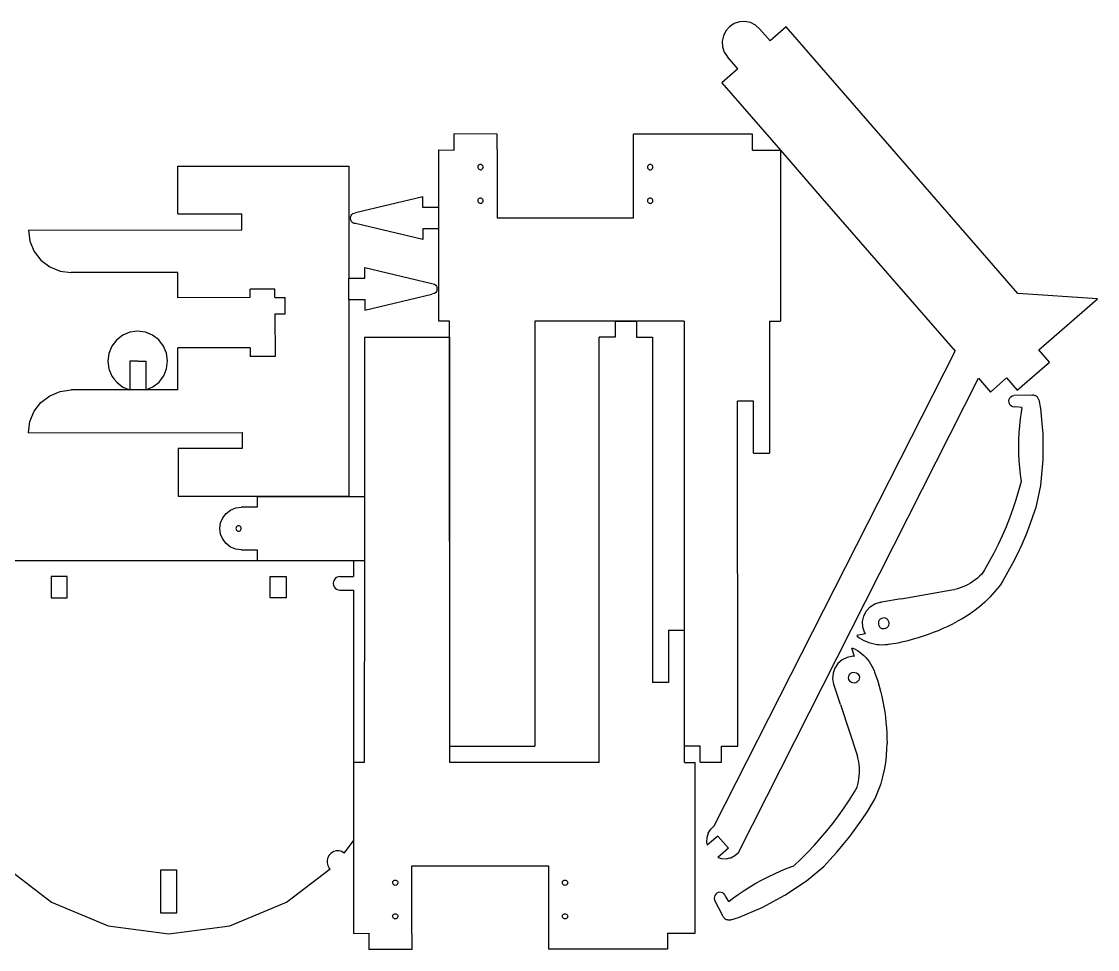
# Model space of a CAD drawing. Header units: inches. Extents: x 0 to 19.5, y 0 to 11.
# Drawn here: x 6.93 to 19.54, y 0.05 to 10.92 of the extents above; entities that cross this region are included whole.
import ezdxf

# ---------------------------------------------------------------- set-up
doc = ezdxf.new("R2010")
doc.units = ezdxf.units.IN
doc.header["$MEASUREMENT"] = 0
doc.layers.get('0').update_dxf_attribs({"color": 144, "true_color": 0x006699})

msp = doc.modelspace()

# ---------------------------------------------------------------- linework, layer by layer
for p, q in [((15.225, 10.858, 0.003), (15.182, 10.809, 0.003)), ((15.279, 10.894, 0.003), (15.225, 10.858, 0.003)), ((15.341, 10.915, 0.003), (15.279, 10.894, 0.003)), ((15.406, 10.919, 0.003), (15.341, 10.915, 0.003)), ((15.47, 10.906, 0.003), (15.406, 10.919, 0.003)), ((15.529, 10.877, 0.003), (15.47, 10.906, 0.003)), ((15.578, 10.833, 0.003), (15.529, 10.877, 0.003)), ((15.889, 10.856, 0.003), (15.701, 10.692, 0.003)), ((18.604, 7.733, 0.003), (15.889, 10.856, 0.003)), ((15.153, 10.751, 0.003), (15.14, 10.687, 0.003)), ((15.182, 10.809, 0.003), (15.153, 10.751, 0.003)), ((15.578, 10.833, 0.003), (15.701, 10.692, 0.003)), ((15.14, 10.687, 0.003), (15.144, 10.622, 0.003)), ((15.144, 10.622, 0.003), (15.164, 10.56, 0.003)), ((15.164, 10.56, 0.003), (15.2, 10.505, 0.003)), ((15.323, 10.364, 0.003), (15.2, 10.505, 0.003)), ((15.323, 10.364, 0.003), (15.135, 10.2, 0.003)), ((15.135, 10.2, 0.003), (15.821, 9.41, 0.003)), ((15.821, 9.41, 0.003), (16.311, 8.846, 0.003)), ((8.763, 9.225, 0.001), (8.874, 9.225, 0.001)), ((8.874, 9.225, 0.001), (10.765, 9.226, 0.003)), ((10.765, 9.226, 0.003), (10.765, 7.912, 0.004)), ((11.633, 8.865, 0.003), (10.846, 8.677, 0.003)), ((11.633, 8.74, 0.003), (11.633, 8.865, 0.003)), ((16.311, 8.846, 0.003), (17.867, 7.057, 0.003)), ((11.821, 8.74, 0.003), (11.633, 8.74, 0.003)), ((10.786, 8.631, 0.003), (10.783, 8.615, 0.003)), ((10.783, 8.615, 0.003), (10.786, 8.598, 0.003)), ((10.786, 8.631, 0.003), (10.792, 8.646, 0.003)), ((10.792, 8.583, 0.003), (10.786, 8.598, 0.003)), ((10.792, 8.646, 0.003), (10.802, 8.659, 0.003)), ((10.802, 8.57, 0.003), (10.792, 8.583, 0.003)), ((10.802, 8.659, 0.003), (10.815, 8.669, 0.003)), ((10.815, 8.56, 0.003), (10.802, 8.57, 0.003)), ((10.815, 8.669, 0.003), (10.83, 8.675, 0.003)), ((10.83, 8.675, 0.003), (10.846, 8.677, 0.003)), ((10.83, 8.554, 0.003), (10.815, 8.56, 0.003)), ((10.846, 8.552, 0.003), (10.83, 8.554, 0.003)), ((11.633, 8.365, 0.003), (10.846, 8.552, 0.003)), ((11.821, 8.49, 0.003), (11.633, 8.49, 0.003)), ((11.633, 8.49, 0.003), (11.633, 8.365, 0.003)), ((10.953, 8.037, 0.004), (11.74, 7.849, 0.004)), ((10.953, 7.912, 0.004), (10.953, 8.037, 0.004)), ((10.765, 7.912, 0.004), (10.953, 7.912, 0.004)), ((10.765, 7.893, 0.003), (10.765, 7.912, 0.004)), ((10.765, 7.662, 0.004), (10.765, 7.893, 0.003)), ((11.74, 7.849, 0.004), (11.756, 7.847, 0.004)), ((11.756, 7.847, 0.004), (11.771, 7.841, 0.004)), ((11.771, 7.841, 0.004), (11.784, 7.831, 0.004)), ((11.784, 7.831, 0.004), (11.794, 7.818, 0.004)), ((11.794, 7.818, 0.004), (11.801, 7.803, 0.004)), ((9.901, 7.784, 0.003), (9.609, 7.784, 0.003)), ((9.609, 7.684, 0.003), (9.609, 7.784, 0.003)), ((9.901, 7.684, 0.003), (9.901, 7.784, 0.003)), ((10.953, 7.537, 0.004), (11.74, 7.724, 0.004)), ((11.756, 7.727, 0.004), (11.74, 7.724, 0.004)), ((11.771, 7.733, 0.004), (11.756, 7.727, 0.004)), ((11.784, 7.743, 0.004), (11.771, 7.733, 0.004)), ((11.794, 7.756, 0.004), (11.784, 7.743, 0.004)), ((11.801, 7.771, 0.004), (11.794, 7.756, 0.004)), ((11.803, 7.787, 0.004), (11.801, 7.803, 0.004)), ((11.801, 7.771, 0.004), (11.803, 7.787, 0.004)), ((19.535, 7.668, 0.003), (18.604, 7.733, 0.003)), ((9.609, 7.684, 0.003), (8.764, 7.683, 0.002)), ((9.901, 7.684, 0.003), (10.021, 7.684, 0.003)), ((10.022, 7.496, 0.003), (10.021, 7.684, 0.003)), ((10.765, 7.662, 0.004), (10.767, 5.359, 0.005)), ((10.765, 7.662, 0.004), (10.953, 7.662, 0.004)), ((10.953, 7.662, 0.004), (10.953, 7.537, 0.004)), ((18.849, 7.071, 0.003), (19.535, 7.668, 0.003)), ((9.901, 7.496, 0.003), (9.902, 6.996, 0.003)), ((9.901, 7.496, 0.003), (10.022, 7.496, 0.003)), ((8.046, 7.187, 0.002), (7.99, 7.114, 0.002)), ((8.118, 7.243, 0.002), (8.046, 7.187, 0.002)), ((8.202, 7.278, 0.002), (8.118, 7.243, 0.002)), ((8.293, 7.29, 0.002), (8.202, 7.278, 0.002)), ((8.383, 7.279, 0.002), (8.293, 7.29, 0.002)), ((8.468, 7.244, 0.002), (8.383, 7.279, 0.002)), ((8.541, 7.189, 0.002), (8.468, 7.244, 0.002)), ((8.596, 7.117, 0.002), (8.541, 7.189, 0.002)), ((7.99, 7.114, 0.002), (7.956, 7.029, 0.002)), ((8.632, 7.032, 0.002), (8.596, 7.117, 0.002)), ((9.61, 7.096, 0.003), (8.765, 7.095, 0.002)), ((9.61, 7.096, 0.003), (9.61, 6.996, 0.003)), ((18.972, 6.929, 0.003), (18.849, 7.071, 0.003)), ((7.956, 7.029, 0.002), (7.944, 6.939, 0.002)), ((7.944, 6.939, 0.002), (7.956, 6.848, 0.002)), ((8.2, 6.94, 0.002), (8.2, 6.604, 0.002)), ((8.294, 6.94, 0.002), (8.2, 6.94, 0.002)), ((8.294, 6.94, 0.002), (8.388, 6.94, 0.002)), ((8.388, 6.94, 0.002), (8.388, 6.603, 0.002)), ((8.644, 6.942, 0.002), (8.632, 7.032, 0.002)), ((8.632, 6.851, 0.002), (8.644, 6.942, 0.002)), ((9.902, 6.996, 0.003), (9.61, 6.996, 0.003)), ((15.047, 1.496, 0.003), (17.867, 7.057, 0.003)), ((7.956, 6.848, 0.002), (7.992, 6.764, 0.002)), ((8.598, 6.767, 0.002), (8.632, 6.851, 0.002)), ((18.594, 6.601, 0.003), (18.972, 6.929, 0.003)), ((7.992, 6.764, 0.002), (8.018, 6.73, 0.002)), ((8.018, 6.73, 0.002), (8.048, 6.692, 0.002)), ((8.048, 6.692, 0.002), (8.12, 6.636, 0.002)), ((8.47, 6.638, 0.002), (8.543, 6.694, 0.002)), ((8.543, 6.694, 0.002), (8.571, 6.731, 0.002)), ((8.571, 6.731, 0.002), (8.598, 6.767, 0.002)), ((15.33, 1.184, 0.003), (18.142, 6.74, 0.003)), ((18.142, 6.74, 0.003), (18.282, 6.578, 0.003)), ((18.282, 6.578, 0.003), (18.471, 6.743, 0.003)), ((18.471, 6.743, 0.003), (18.594, 6.601, 0.003)), ((8.12, 6.636, 0.002), (8.2, 6.604, 0.002)), ((8.388, 6.603, 0.002), (8.47, 6.638, 0.002)), ((18.498, 6.476, 0.002), (18.502, 6.493, 0.002)), ((18.499, 6.458, 0.002), (18.498, 6.476, 0.002)), ((18.504, 6.441, 0.002), (18.499, 6.458, 0.002)), ((18.502, 6.493, 0.002), (18.51, 6.509, 0.002)), ((18.513, 6.426, 0.002), (18.504, 6.441, 0.002)), ((18.51, 6.509, 0.002), (18.522, 6.522, 0.002)), ((18.522, 6.522, 0.002), (18.537, 6.532, 0.002)), ((18.537, 6.532, 0.002), (18.554, 6.537, 0.002)), ((18.766, 6.54, 0.002), (18.554, 6.537, 0.002)), ((18.781, 6.54, 0.002), (18.766, 6.54, 0.002)), ((18.79, 6.54, 0.002), (18.781, 6.54, 0.002)), ((18.798, 6.538, 0.002), (18.79, 6.54, 0.002)), ((18.806, 6.535, 0.002), (18.798, 6.538, 0.002)), ((18.813, 6.532, 0.002), (18.806, 6.535, 0.002)), ((18.82, 6.528, 0.002), (18.813, 6.532, 0.002)), ((18.827, 6.522, 0.002), (18.82, 6.528, 0.002)), ((18.833, 6.516, 0.002), (18.827, 6.522, 0.002)), ((18.838, 6.51, 0.002), (18.833, 6.516, 0.002)), ((18.842, 6.503, 0.002), (18.838, 6.51, 0.002)), ((18.846, 6.495, 0.002), (18.842, 6.503, 0.002)), ((18.848, 6.487, 0.002), (18.846, 6.495, 0.002)), ((18.848, 6.487, 0.002), (18.868, 6.387, 0.002)), ((18.527, 6.414, 0.002), (18.513, 6.426, 0.002)), ((18.542, 6.406, 0.002), (18.527, 6.414, 0.002)), ((18.56, 6.402, 0.002), (18.542, 6.406, 0.002)), ((18.577, 6.403, 0.002), (18.56, 6.402, 0.002)), ((18.65, 6.397, 0.002), (18.577, 6.403, 0.002)), ((18.641, 6.344, 0.002), (18.63, 6.263, 0.002)), ((18.65, 6.397, 0.002), (18.641, 6.344, 0.002)), ((18.868, 6.387, 0.002), (18.897, 6.086, 0.002)), ((18.622, 6.182, 0.002), (18.616, 6.1, 0.002)), ((18.63, 6.263, 0.002), (18.622, 6.182, 0.002)), ((18.616, 6.1, 0.002), (18.612, 6.019, 0.002)), ((18.897, 6.086, 0.002), (18.896, 5.784, 0.002)), ((18.612, 6.019, 0.002), (18.611, 5.937, 0.002)), ((18.611, 5.937, 0.002), (18.612, 5.856, 0.002)), ((18.612, 5.856, 0.002), (18.616, 5.774, 0.002)), ((18.616, 5.774, 0.002), (18.622, 5.693, 0.002)), ((18.622, 5.693, 0.002), (18.63, 5.612, 0.002)), ((18.896, 5.784, 0.002), (18.866, 5.484, 0.002)), ((18.63, 5.612, 0.002), (18.641, 5.531, 0.002)), ((18.612, 5.422, 0.002), (18.58, 5.315, 0.002)), ((18.641, 5.531, 0.002), (18.612, 5.422, 0.002)), ((18.866, 5.484, 0.002), (18.813, 5.225, 0.002)), ((8.766, 5.357, 0.004), (10.767, 5.359, 0.005)), ((9.694, 5.354, 0.003), (9.694, 5.229, 0.003)), ((9.694, 5.354, 0.003), (10.95, 5.354, 0.003)), ((10.95, 5.354, 0.003), (10.951, 5.354, 0.003)), ((10.951, 5.354, 0.003), (10.951, 4.604, 0.003)), ((18.58, 5.315, 0.002), (18.544, 5.208, 0.002)), ((9.329, 5.156, 0.003), (9.381, 5.195, 0.003)), ((9.381, 5.195, 0.003), (9.441, 5.22, 0.003)), ((9.441, 5.22, 0.003), (9.506, 5.229, 0.003)), ((9.694, 5.229, 0.003), (9.506, 5.229, 0.003)), ((18.544, 5.208, 0.002), (18.506, 5.102, 0.002)), ((18.813, 5.225, 0.002), (18.78, 5.126, 0.002)), ((9.256, 4.979, 0.003), (9.264, 5.044, 0.003)), ((9.264, 5.044, 0.003), (9.289, 5.104, 0.003)), ((9.289, 5.104, 0.003), (9.329, 5.156, 0.003)), ((18.506, 5.102, 0.002), (18.464, 4.997, 0.002)), ((18.78, 5.126, 0.002), (18.739, 5.013, 0.002)), ((9.264, 4.914, 0.003), (9.256, 4.979, 0.003)), ((9.445, 4.987, 0.003), (9.444, 4.979, 0.003)), ((9.444, 4.979, 0.003), (9.445, 4.971, 0.003)), ((9.448, 4.994, 0.003), (9.445, 4.987, 0.003)), ((9.445, 4.971, 0.003), (9.448, 4.963, 0.003)), ((9.453, 5.001, 0.003), (9.448, 4.994, 0.003)), ((9.448, 4.963, 0.003), (9.453, 4.957, 0.003)), ((9.459, 5.006, 0.003), (9.453, 5.001, 0.003)), ((9.453, 4.957, 0.003), (9.459, 4.952, 0.003)), ((9.467, 5.009, 0.003), (9.459, 5.006, 0.003)), ((9.459, 4.952, 0.003), (9.467, 4.949, 0.003)), ((9.475, 5.01, 0.003), (9.467, 5.009, 0.003)), ((9.467, 4.949, 0.003), (9.475, 4.948, 0.003)), ((9.483, 5.009, 0.003), (9.475, 5.01, 0.003)), ((9.475, 4.948, 0.003), (9.483, 4.949, 0.003)), ((9.491, 5.006, 0.003), (9.483, 5.009, 0.003)), ((9.483, 4.949, 0.003), (9.491, 4.952, 0.003)), ((9.497, 5.001, 0.003), (9.491, 5.006, 0.003)), ((9.491, 4.952, 0.003), (9.497, 4.957, 0.003)), ((9.502, 4.994, 0.003), (9.497, 5.001, 0.003)), ((9.497, 4.957, 0.003), (9.502, 4.963, 0.003)), ((9.505, 4.987, 0.003), (9.502, 4.994, 0.003)), ((9.502, 4.963, 0.003), (9.505, 4.971, 0.003)), ((9.506, 4.979, 0.003), (9.505, 4.987, 0.003)), ((9.505, 4.971, 0.003), (9.506, 4.979, 0.003)), ((18.464, 4.997, 0.002), (18.42, 4.894, 0.002)), ((18.739, 5.013, 0.002), (18.695, 4.902, 0.002)), ((9.289, 4.854, 0.003), (9.264, 4.914, 0.003)), ((9.329, 4.802, 0.003), (9.289, 4.854, 0.003)), ((9.381, 4.762, 0.003), (9.329, 4.802, 0.003)), ((18.372, 4.792, 0.002), (18.321, 4.691, 0.002)), ((18.42, 4.894, 0.002), (18.372, 4.792, 0.002)), ((18.648, 4.791, 0.002), (18.597, 4.683, 0.002)), ((18.695, 4.902, 0.002), (18.648, 4.791, 0.002)), ((9.441, 4.737, 0.003), (9.381, 4.762, 0.003)), ((9.506, 4.729, 0.003), (9.441, 4.737, 0.003)), ((9.506, 4.729, 0.003), (9.694, 4.729, 0.003)), ((9.694, 4.729, 0.003), (9.694, 4.604, 0.003)), ((18.321, 4.691, 0.002), (18.268, 4.592, 0.002)), ((18.597, 4.683, 0.002), (18.543, 4.576, 0.002)), ((9.694, 4.604, 0.003), (10.823, 4.604, 0.003)), ((10.823, 4.604, 0.003), (10.949, 4.604, 0.003)), ((10.949, 4.604, 0.003), (10.951, 4.604, 0.003)), ((18.268, 4.592, 0.002), (18.212, 4.495, 0.002)), ((18.543, 4.576, 0.002), (18.486, 4.47, 0.002)), ((7.281, 4.416, 0.003), (7.281, 4.166, 0.003)), ((7.468, 4.416, 0.003), (7.281, 4.416, 0.003)), ((7.468, 4.166, 0.003), (7.468, 4.416, 0.003)), ((9.844, 4.166, 0.003), (9.844, 4.416, 0.003)), ((9.844, 4.416, 0.003), (10.031, 4.416, 0.003)), ((10.031, 4.416, 0.003), (10.031, 4.166, 0.003)), ((18.155, 4.42, 0.002), (18.13, 4.398, 0.002)), ((18.179, 4.443, 0.002), (18.155, 4.42, 0.002)), ((18.212, 4.495, 0.002), (18.179, 4.443, 0.002)), ((18.486, 4.47, 0.002), (18.426, 4.366, 0.002)), ((17.958, 4.296, 0.002), (17.927, 4.284, 0.002)), ((17.989, 4.309, 0.002), (17.958, 4.296, 0.002)), ((18.019, 4.324, 0.002), (17.989, 4.309, 0.002)), ((18.048, 4.34, 0.002), (18.019, 4.324, 0.002)), ((18.077, 4.358, 0.002), (18.048, 4.34, 0.002)), ((18.104, 4.377, 0.002), (18.077, 4.358, 0.002)), ((18.13, 4.398, 0.002), (18.104, 4.377, 0.002)), ((18.383, 4.3, 0.002), (18.331, 4.236, 0.002)), ((18.392, 4.311, 0.002), (18.383, 4.3, 0.002)), ((18.398, 4.32, 0.002), (18.392, 4.311, 0.002)), ((18.426, 4.366, 0.002), (18.398, 4.32, 0.002)), ((7.281, 4.166, 0.003), (7.468, 4.166, 0.003)), ((10.031, 4.166, 0.003), (9.844, 4.166, 0.003)), ((17.234, 4.155, 0.002), (17.83, 4.259, 0.002)), ((17.83, 4.259, 0.002), (17.863, 4.266, 0.002)), ((17.895, 4.274, 0.002), (17.863, 4.266, 0.002)), ((17.927, 4.284, 0.002), (17.895, 4.274, 0.002)), ((18.275, 4.175, 0.002), (18.216, 4.118, 0.002)), ((18.331, 4.236, 0.002), (18.275, 4.175, 0.002)), ((16.827, 4.012, 0.002), (16.871, 4.06, 0.002)), ((16.871, 4.06, 0.002), (16.926, 4.095, 0.002)), ((16.926, 4.095, 0.002), (16.988, 4.115, 0.002)), ((16.988, 4.115, 0.002), (17.004, 4.115, 0.002)), ((17.234, 4.155, 0.002), (17.004, 4.115, 0.002)), ((18.154, 4.063, 0.002), (18.088, 4.012, 0.002)), ((18.216, 4.118, 0.002), (18.154, 4.063, 0.002)), ((16.782, 3.891, 0.002), (16.797, 3.954, 0.002)), ((16.797, 3.954, 0.002), (16.827, 4.012, 0.002)), ((16.991, 3.917, 0.002), (16.98, 3.905, 0.002)), ((17.005, 3.926, 0.002), (16.991, 3.917, 0.002)), ((17.021, 3.93, 0.002), (17.005, 3.926, 0.002)), ((17.037, 3.931, 0.002), (17.021, 3.93, 0.002)), ((17.053, 3.927, 0.002), (17.037, 3.931, 0.002)), ((17.068, 3.92, 0.002), (17.053, 3.927, 0.002)), ((17.08, 3.909, 0.002), (17.068, 3.92, 0.002)), ((17.089, 3.895, 0.002), (17.08, 3.909, 0.002)), ((17.95, 3.922, 0.002), (17.895, 3.893, 0.002)), ((18.021, 3.965, 0.002), (17.95, 3.922, 0.002)), ((18.088, 4.012, 0.002), (18.021, 3.965, 0.002)), ((16.785, 3.825, 0.002), (16.782, 3.891, 0.002)), ((16.805, 3.763, 0.002), (16.785, 3.825, 0.002)), ((16.972, 3.89, 0.002), (16.969, 3.874, 0.002)), ((16.969, 3.874, 0.002), (16.969, 3.858, 0.002)), ((16.969, 3.858, 0.002), (16.974, 3.842, 0.002)), ((16.98, 3.905, 0.002), (16.972, 3.89, 0.002)), ((16.974, 3.842, 0.002), (16.983, 3.828, 0.002)), ((16.983, 3.828, 0.002), (16.995, 3.817, 0.002)), ((16.995, 3.817, 0.002), (17.01, 3.809, 0.002)), ((17.01, 3.809, 0.002), (17.026, 3.806, 0.002)), ((17.026, 3.806, 0.002), (17.042, 3.806, 0.002)), ((17.042, 3.806, 0.002), (17.058, 3.811, 0.002)), ((17.058, 3.811, 0.002), (17.072, 3.82, 0.002)), ((17.072, 3.82, 0.002), (17.083, 3.832, 0.002)), ((17.083, 3.832, 0.002), (17.091, 3.847, 0.002)), ((17.094, 3.879, 0.002), (17.089, 3.895, 0.002)), ((17.091, 3.847, 0.002), (17.094, 3.863, 0.002)), ((17.094, 3.863, 0.002), (17.094, 3.879, 0.002)), ((17.614, 3.763, 0.002), (17.672, 3.786, 0.002)), ((17.672, 3.786, 0.002), (17.729, 3.811, 0.002)), ((17.729, 3.811, 0.002), (17.785, 3.837, 0.002)), ((17.785, 3.837, 0.002), (17.841, 3.864, 0.002)), ((17.841, 3.864, 0.002), (17.895, 3.893, 0.002)), ((16.817, 3.744, 0.002), (16.717, 3.727, 0.002)), ((16.717, 3.727, 0.002), (16.719, 3.717, 0.002)), ((16.719, 3.717, 0.002), (16.745, 3.699, 0.002)), ((16.745, 3.699, 0.002), (16.771, 3.682, 0.002)), ((16.771, 3.682, 0.002), (16.799, 3.668, 0.002)), ((16.799, 3.668, 0.002), (16.828, 3.655, 0.002)), ((16.817, 3.744, 0.002), (16.805, 3.763, 0.002)), ((16.828, 3.655, 0.002), (16.857, 3.644, 0.002)), ((17.259, 3.654, 0.002), (17.319, 3.669, 0.002)), ((17.319, 3.669, 0.002), (17.379, 3.685, 0.002)), ((17.379, 3.685, 0.002), (17.439, 3.702, 0.002)), ((17.439, 3.702, 0.002), (17.498, 3.721, 0.002)), ((17.498, 3.721, 0.002), (17.556, 3.741, 0.002)), ((17.556, 3.741, 0.002), (17.614, 3.763, 0.002)), ((16.659, 3.576, 0.003), (16.668, 3.579, 0.003)), ((16.691, 3.48, 0.003), (16.659, 3.576, 0.003)), ((16.668, 3.579, 0.003), (16.697, 3.565, 0.003)), ((16.697, 3.565, 0.003), (16.724, 3.549, 0.003)), ((16.724, 3.549, 0.003), (16.75, 3.532, 0.003)), ((16.75, 3.532, 0.003), (16.775, 3.513, 0.003)), ((16.857, 3.644, 0.002), (16.887, 3.635, 0.002)), ((16.887, 3.635, 0.002), (16.918, 3.628, 0.002)), ((16.918, 3.628, 0.002), (16.949, 3.622, 0.002)), ((16.949, 3.622, 0.002), (16.98, 3.619, 0.002)), ((16.98, 3.619, 0.002), (17.012, 3.618, 0.002)), ((17.012, 3.618, 0.002), (17.043, 3.619, 0.002)), ((17.043, 3.619, 0.002), (17.074, 3.622, 0.002)), ((17.074, 3.622, 0.002), (17.083, 3.623, 0.002)), ((17.083, 3.623, 0.002), (17.088, 3.624, 0.002)), ((17.088, 3.624, 0.002), (17.199, 3.641, 0.002)), ((17.199, 3.641, 0.002), (17.259, 3.654, 0.002)), ((16.546, 3.441, 0.003), (16.496, 3.399, 0.003)), ((16.604, 3.47, 0.003), (16.546, 3.441, 0.003)), ((16.668, 3.482, 0.003), (16.604, 3.47, 0.003)), ((16.691, 3.48, 0.003), (16.668, 3.482, 0.003)), ((16.775, 3.513, 0.003), (16.798, 3.492, 0.003)), ((16.798, 3.492, 0.003), (16.821, 3.47, 0.003)), ((16.821, 3.47, 0.003), (16.841, 3.446, 0.003)), ((16.841, 3.446, 0.003), (16.86, 3.421, 0.003)), ((16.86, 3.421, 0.003), (16.878, 3.395, 0.003)), ((16.438, 3.283, 0.003), (16.433, 3.218, 0.003)), ((16.459, 3.345, 0.003), (16.438, 3.283, 0.003)), ((16.496, 3.399, 0.003), (16.459, 3.345, 0.003)), ((16.636, 3.274, 0.003), (16.648, 3.285, 0.003)), ((16.648, 3.285, 0.003), (16.663, 3.292, 0.003)), ((16.663, 3.292, 0.003), (16.679, 3.295, 0.003)), ((16.679, 3.295, 0.003), (16.695, 3.294, 0.003)), ((16.695, 3.294, 0.003), (16.711, 3.289, 0.003)), ((16.711, 3.289, 0.003), (16.725, 3.28, 0.003)), ((16.725, 3.28, 0.003), (16.735, 3.267, 0.003)), ((16.878, 3.395, 0.003), (16.894, 3.368, 0.003)), ((16.894, 3.368, 0.003), (16.908, 3.34, 0.003)), ((16.908, 3.34, 0.003), (16.92, 3.311, 0.003)), ((16.92, 3.311, 0.003), (16.923, 3.303, 0.003)), ((16.923, 3.303, 0.003), (16.925, 3.298, 0.003)), ((16.925, 3.298, 0.003), (16.962, 3.192, 0.003)), ((16.433, 3.218, 0.003), (16.445, 3.154, 0.003)), ((16.445, 3.154, 0.003), (16.452, 3.14, 0.003)), ((16.62, 3.229, 0.003), (16.621, 3.245, 0.003)), ((16.623, 3.212, 0.003), (16.62, 3.229, 0.003)), ((16.621, 3.245, 0.003), (16.626, 3.261, 0.003)), ((16.63, 3.198, 0.003), (16.623, 3.212, 0.003)), ((16.626, 3.261, 0.003), (16.636, 3.274, 0.003)), ((16.641, 3.185, 0.003), (16.63, 3.198, 0.003)), ((16.655, 3.176, 0.003), (16.641, 3.185, 0.003)), ((16.67, 3.171, 0.003), (16.655, 3.176, 0.003)), ((16.687, 3.169, 0.003), (16.67, 3.171, 0.003)), ((16.703, 3.173, 0.003), (16.687, 3.169, 0.003)), ((16.718, 3.18, 0.003), (16.703, 3.173, 0.003)), ((16.73, 3.191, 0.003), (16.718, 3.18, 0.003)), ((16.739, 3.204, 0.003), (16.73, 3.191, 0.003)), ((16.735, 3.267, 0.003), (16.743, 3.252, 0.003)), ((16.745, 3.22, 0.003), (16.739, 3.204, 0.003)), ((16.743, 3.252, 0.003), (16.746, 3.236, 0.003)), ((16.746, 3.236, 0.003), (16.745, 3.22, 0.003)), ((16.962, 3.192, 0.003), (16.979, 3.133, 0.003)), ((16.525, 2.918, 0.003), (16.452, 3.14, 0.003)), ((16.979, 3.133, 0.003), (16.995, 3.073, 0.003)), ((16.995, 3.073, 0.003), (17.009, 3.013, 0.003)), ((16.525, 2.918, 0.003), (16.725, 2.312, 0.003)), ((17.009, 3.013, 0.003), (17.022, 2.952, 0.003)), ((17.022, 2.952, 0.003), (17.033, 2.891, 0.003)), ((17.033, 2.891, 0.003), (17.043, 2.83, 0.003)), ((17.043, 2.83, 0.003), (17.051, 2.768, 0.003)), ((17.051, 2.768, 0.003), (17.058, 2.707, 0.003)), ((17.058, 2.707, 0.003), (17.063, 2.645, 0.003)), ((17.063, 2.645, 0.003), (17.067, 2.583, 0.003)), ((17.067, 2.583, 0.003), (17.069, 2.521, 0.003)), ((17.069, 2.521, 0.003), (17.07, 2.459, 0.003)), ((17.065, 2.315, 0.003), (17.069, 2.397, 0.003)), ((17.069, 2.397, 0.003), (17.07, 2.459, 0.003)), ((16.733, 2.279, 0.003), (16.725, 2.312, 0.003)), ((16.739, 2.246, 0.003), (16.733, 2.279, 0.003)), ((17.055, 2.233, 0.003), (17.065, 2.315, 0.003)), ((16.744, 2.213, 0.003), (16.739, 2.246, 0.003)), ((16.747, 2.18, 0.003), (16.744, 2.213, 0.003)), ((16.748, 2.147, 0.003), (16.747, 2.18, 0.003)), ((16.748, 2.113, 0.003), (16.748, 2.147, 0.003)), ((17.023, 2.071, 0.003), (17.041, 2.151, 0.003)), ((17.041, 2.151, 0.003), (17.055, 2.233, 0.003)), ((16.736, 2.014, 0.003), (16.741, 2.047, 0.003)), ((16.741, 2.047, 0.003), (16.745, 2.08, 0.003)), ((16.745, 2.08, 0.003), (16.748, 2.113, 0.003)), ((17, 1.991, 0.003), (17.023, 2.071, 0.003)), ((16.629, 1.801, 0.003), (16.688, 1.896, 0.003)), ((16.688, 1.896, 0.003), (16.719, 1.949, 0.003)), ((16.719, 1.949, 0.003), (16.728, 1.981, 0.003)), ((16.728, 1.981, 0.003), (16.736, 2.014, 0.003)), ((16.941, 1.837, 0.003), (16.972, 1.913, 0.003)), ((16.972, 1.913, 0.003), (17, 1.991, 0.003)), ((16.567, 1.707, 0.003), (16.629, 1.801, 0.003)), ((16.84, 1.666, 0.003), (16.903, 1.768, 0.003)), ((16.903, 1.768, 0.003), (16.93, 1.815, 0.003)), ((16.93, 1.815, 0.003), (16.935, 1.824, 0.003)), ((16.935, 1.824, 0.003), (16.941, 1.837, 0.003)), ((16.502, 1.615, 0.003), (16.567, 1.707, 0.003)), ((16.774, 1.566, 0.003), (16.84, 1.666, 0.003)), ((16.365, 1.436, 0.003), (16.435, 1.524, 0.003)), ((16.435, 1.524, 0.003), (16.502, 1.615, 0.003)), ((16.705, 1.468, 0.003), (16.774, 1.566, 0.003)), ((14.976, 1.412, 0.003), (14.959, 1.359, 0.003)), ((14.976, 1.412, 0.003), (15.006, 1.459, 0.003)), ((15.006, 1.459, 0.003), (15.047, 1.496, 0.003)), ((16.292, 1.35, 0.003), (16.365, 1.436, 0.003)), ((16.633, 1.372, 0.003), (16.705, 1.468, 0.003)), ((14.959, 1.359, 0.003), (14.956, 1.304, 0.003)), ((14.956, 1.304, 0.003), (14.964, 1.268, 0.003)), ((15.089, 1.377, 0.003), (14.964, 1.268, 0.003)), ((15.15, 1.306, 0.003), (15.089, 1.377, 0.003)), ((15.15, 1.306, 0.003), (15.212, 1.235, 0.003)), ((16.14, 1.184, 0.003), (16.217, 1.266, 0.003)), ((16.217, 1.266, 0.003), (16.292, 1.35, 0.003)), ((16.481, 1.186, 0.003), (16.558, 1.278, 0.003)), ((16.558, 1.278, 0.003), (16.633, 1.372, 0.003)), ((15.212, 1.235, 0.003), (15.087, 1.126, 0.003)), ((15.239, 1.121, 0.003), (15.288, 1.147, 0.003)), ((15.288, 1.147, 0.003), (15.33, 1.184, 0.003)), ((16.06, 1.105, 0.003), (16.14, 1.184, 0.003)), ((16.401, 1.097, 0.003), (16.481, 1.186, 0.003)), ((15.087, 1.126, 0.003), (15.13, 1.113, 0.003)), ((15.13, 1.113, 0.003), (15.185, 1.11, 0.003)), ((15.185, 1.11, 0.003), (15.23, 1.12, 0.003)), ((15.23, 1.12, 0.003), (15.239, 1.121, 0.003)), ((15.902, 0.999, 0.003), (15.978, 1.028, 0.003)), ((15.978, 1.028, 0.003), (16.06, 1.105, 0.003)), ((16.126, 0.853, 0.003), (16.329, 1.021, 0.003)), ((16.329, 1.021, 0.003), (16.401, 1.097, 0.003)), ((15.606, 0.863, 0.003), (15.678, 0.9, 0.003)), ((15.678, 0.9, 0.003), (15.752, 0.935, 0.003)), ((15.752, 0.935, 0.003), (15.826, 0.968, 0.003)), ((15.826, 0.968, 0.003), (15.902, 0.999, 0.003)), ((15.396, 0.737, 0.003), (15.464, 0.781, 0.003)), ((15.464, 0.781, 0.003), (15.534, 0.823, 0.003)), ((15.534, 0.823, 0.003), (15.606, 0.863, 0.003)), ((15.875, 0.684, 0.003), (16.126, 0.853, 0.003)), ((15.048, 0.665, 0.003), (15.047, 0.647, 0.003)), ((15.047, 0.647, 0.003), (15.05, 0.63, 0.003)), ((15.054, 0.681, 0.003), (15.048, 0.665, 0.003)), ((15.064, 0.696, 0.003), (15.054, 0.681, 0.003)), ((15.078, 0.708, 0.003), (15.064, 0.696, 0.003)), ((15.094, 0.715, 0.003), (15.078, 0.708, 0.003)), ((15.111, 0.719, 0.003), (15.094, 0.715, 0.003)), ((15.129, 0.717, 0.003), (15.111, 0.719, 0.003)), ((15.145, 0.712, 0.003), (15.129, 0.717, 0.003)), ((15.16, 0.702, 0.003), (15.145, 0.712, 0.003)), ((15.172, 0.688, 0.003), (15.16, 0.702, 0.003)), ((15.179, 0.672, 0.003), (15.172, 0.688, 0.003)), ((15.219, 0.611, 0.003), (15.179, 0.672, 0.003)), ((15.219, 0.611, 0.003), (15.262, 0.644, 0.003)), ((15.262, 0.644, 0.003), (15.328, 0.692, 0.003)), ((15.328, 0.692, 0.003), (15.396, 0.737, 0.003)), ((15.609, 0.54, 0.003), (15.875, 0.684, 0.003)), ((15.148, 0.441, 0.003), (15.05, 0.63, 0.003)), ((15.331, 0.424, 0.003), (15.609, 0.54, 0.003)), ((15.155, 0.428, 0.003), (15.148, 0.441, 0.003)), ((15.159, 0.421, 0.003), (15.155, 0.428, 0.003)), ((15.165, 0.414, 0.003), (15.159, 0.421, 0.003)), ((15.171, 0.408, 0.003), (15.165, 0.414, 0.003)), ((15.177, 0.403, 0.003), (15.171, 0.408, 0.003)), ((15.184, 0.399, 0.003), (15.177, 0.403, 0.003)), ((15.192, 0.396, 0.003), (15.184, 0.399, 0.003)), ((15.2, 0.393, 0.003), (15.192, 0.396, 0.003)), ((15.208, 0.392, 0.003), (15.2, 0.393, 0.003)), ((15.217, 0.392, 0.003), (15.208, 0.392, 0.003)), ((15.225, 0.392, 0.003), (15.217, 0.392, 0.003)), ((15.233, 0.394, 0.003), (15.225, 0.392, 0.003)), ((15.233, 0.394, 0.003), (15.241, 0.396, 0.003)), ((15.241, 0.396, 0.003), (15.331, 0.424, 0.003))]:
    msp.add_line(p, q)
at = {"color": 1, "true_color": 0xff0000}
for p, q in [((11.999, 9.41, 0.003), (11.999, 9.602, 0.003)), ((12.502, 9.6, 0.003), (11.999, 9.602, 0.003)), ((12.502, 9.592, 0.003), (12.502, 9.6, 0.003)), ((12.502, 9.418, 0.003), (12.502, 9.592, 0.003)), ((14.102, 8.62, 0.003), (14.102, 9.598, 0.003)), ((15.496, 9.598, 0.003), (14.102, 9.598, 0.003)), ((15.496, 9.41, 0.003), (15.496, 9.598, 0.003)), ((11.821, 8.74, 0.003), (11.821, 9.415, 0.003)), ((11.821, 9.415, 0.003), (11.999, 9.41, 0.003)), ((12.502, 9.418, 0.003), (12.502, 8.62, 0.003)), ((15.496, 9.41, 0.003), (15.821, 9.41, 0.003)), ((15.821, 9.41, 0.003), (15.821, 7.41, 0.003)), ((12.278, 9.222, 0.003), (12.277, 9.214, 0.003)), ((12.277, 9.214, 0.003), (12.278, 9.206, 0.003)), ((12.282, 9.23, 0.003), (12.278, 9.222, 0.003)), ((12.278, 9.206, 0.003), (12.281, 9.199, 0.003)), ((12.287, 9.236, 0.003), (12.282, 9.23, 0.003)), ((12.293, 9.241, 0.003), (12.287, 9.236, 0.003)), ((12.301, 9.244, 0.003), (12.293, 9.241, 0.003)), ((12.309, 9.244, 0.003), (12.301, 9.244, 0.003)), ((12.317, 9.243, 0.003), (12.309, 9.244, 0.003)), ((12.324, 9.24, 0.003), (12.317, 9.243, 0.003)), ((12.33, 9.235, 0.003), (12.324, 9.24, 0.003)), ((12.335, 9.228, 0.003), (12.33, 9.235, 0.003)), ((12.334, 9.197, 0.003), (12.338, 9.205, 0.003)), ((12.338, 9.221, 0.003), (12.335, 9.228, 0.003)), ((12.339, 9.213, 0.003), (12.338, 9.221, 0.003)), ((12.338, 9.205, 0.003), (12.339, 9.213, 0.003)), ((14.266, 9.222, 0.003), (14.265, 9.214, 0.003)), ((14.265, 9.214, 0.003), (14.266, 9.206, 0.003)), ((14.27, 9.229, 0.003), (14.266, 9.222, 0.003)), ((14.266, 9.206, 0.003), (14.269, 9.198, 0.003)), ((14.275, 9.236, 0.003), (14.27, 9.229, 0.003)), ((14.281, 9.24, 0.003), (14.275, 9.236, 0.003)), ((14.289, 9.243, 0.003), (14.281, 9.24, 0.003)), ((14.297, 9.244, 0.003), (14.289, 9.243, 0.003)), ((14.305, 9.243, 0.003), (14.297, 9.244, 0.003)), ((14.312, 9.24, 0.003), (14.305, 9.243, 0.003)), ((14.319, 9.234, 0.003), (14.312, 9.24, 0.003)), ((14.323, 9.228, 0.003), (14.319, 9.234, 0.003)), ((14.326, 9.22, 0.003), (14.323, 9.228, 0.003)), ((14.323, 9.197, 0.003), (14.326, 9.204, 0.003)), ((14.327, 9.212, 0.003), (14.326, 9.22, 0.003)), ((14.326, 9.204, 0.003), (14.327, 9.212, 0.003)), ((12.281, 9.199, 0.003), (12.286, 9.192, 0.003)), ((12.286, 9.192, 0.003), (12.292, 9.187, 0.003)), ((12.292, 9.187, 0.003), (12.299, 9.184, 0.003)), ((12.299, 9.184, 0.003), (12.307, 9.182, 0.003)), ((12.307, 9.182, 0.003), (12.315, 9.183, 0.003)), ((12.315, 9.183, 0.003), (12.323, 9.186, 0.003)), ((12.323, 9.186, 0.003), (12.329, 9.191, 0.003)), ((12.329, 9.191, 0.003), (12.334, 9.197, 0.003)), ((14.269, 9.198, 0.003), (14.274, 9.192, 0.003)), ((14.274, 9.192, 0.003), (14.28, 9.187, 0.003)), ((14.28, 9.187, 0.003), (14.287, 9.183, 0.003)), ((14.287, 9.183, 0.003), (14.295, 9.182, 0.003)), ((14.295, 9.182, 0.003), (14.303, 9.183, 0.003)), ((14.303, 9.183, 0.003), (14.311, 9.186, 0.003)), ((14.311, 9.186, 0.003), (14.318, 9.191, 0.003)), ((14.318, 9.191, 0.003), (14.323, 9.197, 0.003)), ((12.278, 8.828, 0.003), (12.277, 8.82, 0.003)), ((12.282, 8.836, 0.003), (12.278, 8.828, 0.003)), ((12.287, 8.842, 0.003), (12.282, 8.836, 0.003)), ((12.293, 8.847, 0.003), (12.287, 8.842, 0.003)), ((12.301, 8.85, 0.003), (12.293, 8.847, 0.003)), ((12.309, 8.85, 0.003), (12.301, 8.85, 0.003)), ((12.317, 8.849, 0.003), (12.309, 8.85, 0.003)), ((12.324, 8.846, 0.003), (12.317, 8.849, 0.003)), ((12.33, 8.841, 0.003), (12.324, 8.846, 0.003)), ((12.335, 8.834, 0.003), (12.33, 8.841, 0.003)), ((12.338, 8.827, 0.003), (12.335, 8.834, 0.003)), ((12.339, 8.819, 0.003), (12.338, 8.827, 0.003)), ((14.266, 8.828, 0.003), (14.265, 8.82, 0.003)), ((14.27, 8.836, 0.003), (14.266, 8.828, 0.003)), ((14.275, 8.842, 0.003), (14.27, 8.836, 0.003)), ((14.281, 8.847, 0.003), (14.275, 8.842, 0.003)), ((14.289, 8.85, 0.003), (14.281, 8.847, 0.003)), ((14.297, 8.85, 0.003), (14.289, 8.85, 0.003)), ((14.305, 8.849, 0.003), (14.297, 8.85, 0.003)), ((14.312, 8.846, 0.003), (14.305, 8.849, 0.003)), ((14.319, 8.841, 0.003), (14.312, 8.846, 0.003)), ((14.323, 8.834, 0.003), (14.319, 8.841, 0.003)), ((14.326, 8.827, 0.003), (14.323, 8.834, 0.003)), ((14.327, 8.819, 0.003), (14.326, 8.827, 0.003)), ((11.821, 8.49, 0.003), (11.821, 8.74, 0.003)), ((12.277, 8.82, 0.003), (12.278, 8.812, 0.003)), ((12.278, 8.812, 0.003), (12.281, 8.805, 0.003)), ((12.281, 8.805, 0.003), (12.286, 8.798, 0.003)), ((12.286, 8.798, 0.003), (12.292, 8.793, 0.003)), ((12.292, 8.793, 0.003), (12.299, 8.79, 0.003)), ((12.299, 8.79, 0.003), (12.307, 8.788, 0.003)), ((12.307, 8.788, 0.003), (12.315, 8.789, 0.003)), ((12.315, 8.789, 0.003), (12.323, 8.792, 0.003)), ((12.323, 8.792, 0.003), (12.329, 8.797, 0.003)), ((12.329, 8.797, 0.003), (12.334, 8.803, 0.003)), ((12.334, 8.803, 0.003), (12.338, 8.811, 0.003)), ((12.338, 8.811, 0.003), (12.339, 8.819, 0.003)), ((14.265, 8.82, 0.003), (14.266, 8.812, 0.003)), ((14.266, 8.812, 0.003), (14.269, 8.805, 0.003)), ((14.269, 8.805, 0.003), (14.274, 8.798, 0.003)), ((14.274, 8.798, 0.003), (14.28, 8.793, 0.003)), ((14.28, 8.793, 0.003), (14.287, 8.79, 0.003)), ((14.287, 8.79, 0.003), (14.295, 8.788, 0.003)), ((14.295, 8.788, 0.003), (14.303, 8.789, 0.003)), ((14.303, 8.789, 0.003), (14.311, 8.792, 0.003)), ((14.311, 8.792, 0.003), (14.318, 8.797, 0.003)), ((14.318, 8.797, 0.003), (14.323, 8.803, 0.003)), ((14.323, 8.803, 0.003), (14.326, 8.811, 0.003)), ((14.326, 8.811, 0.003), (14.327, 8.819, 0.003)), ((12.502, 8.62, 0.003), (14.102, 8.62, 0.003)), ((11.821, 7.41, 0.003), (11.821, 8.49, 0.003)), ((11.946, 7.409, 0.003), (11.821, 7.41, 0.003)), ((11.946, 7.221, 0.003), (11.946, 7.409, 0.003)), ((14.695, 7.41, 0.003), (12.946, 7.409, 0.003)), ((12.946, 7.409, 0.003), (12.947, 2.428, 0.003)), ((13.885, 7.407, 0.003), (13.885, 7.22, 0.003)), ((13.885, 7.407, 0.003), (14.135, 7.407, 0.003)), ((14.135, 7.407, 0.003), (14.135, 7.22, 0.003)), ((14.695, 7.41, 0.003), (14.695, 3.787, 0.003)), ((15.695, 7.41, 0.003), (15.821, 7.41, 0.003)), ((15.695, 7.41, 0.003), (15.695, 5.862, 0.003)), ((10.951, 7.222, 0.003), (10.95, 5.354, 0.003)), ((10.951, 7.222, 0.003), (11.946, 7.221, 0.003)), ((11.948, 2.428, 0.003), (11.946, 7.221, 0.003)), ((11.946, 7.221, 0.003), (11.95, 7.221, 0.003)), ((11.948, 2.428, 0.003), (11.95, 7.221, 0.003)), ((13.698, 2.239, 0.003), (13.698, 7.22, 0.003)), ((13.885, 7.22, 0.003), (13.698, 7.22, 0.003)), ((14.135, 7.22, 0.003), (14.323, 7.22, 0.003)), ((14.323, 7.22, 0.003), (14.322, 3.176, 0.003)), ((15.508, 6.473, 0.003), (15.32, 6.473, 0.003)), ((15.321, 2.429, 0.003), (15.32, 6.473, 0.003)), ((15.508, 5.862, 0.003), (15.508, 6.473, 0.003)), ((15.508, 5.862, 0.003), (15.695, 5.862, 0.003)), ((10.95, 5.354, 0.003), (10.949, 4.604, 0.003)), ((10.949, 4.604, 0.003), (10.948, 2.24, 0.003)), ((14.51, 3.787, 0.003), (14.695, 3.787, 0.003)), ((14.51, 3.787, 0.003), (14.51, 3.176, 0.003)), ((14.695, 3.787, 0.003), (14.695, 2.429, 0.003)), ((14.695, 3.787, 0.003), (14.698, 3.787, 0.003)), ((14.698, 2.429, 0.003), (14.698, 3.787, 0.003)), ((14.51, 3.176, 0.003), (14.322, 3.176, 0.003)), ((11.948, 2.24, 0.003), (11.948, 2.428, 0.003)), ((11.948, 2.428, 0.003), (12.947, 2.428, 0.003)), ((14.698, 2.429, 0.003), (14.695, 2.429, 0.003)), ((14.698, 2.239, 0.003), (14.698, 2.429, 0.003)), ((14.883, 2.429, 0.003), (14.698, 2.429, 0.003)), ((14.883, 2.242, 0.003), (14.883, 2.429, 0.003)), ((15.133, 2.429, 0.003), (15.321, 2.429, 0.003)), ((15.133, 2.242, 0.003), (15.133, 2.429, 0.003)), ((10.948, 2.24, 0.003), (10.823, 2.239, 0.003)), ((13.698, 2.239, 0.003), (11.948, 2.24, 0.003)), ((14.698, 2.239, 0.003), (14.823, 2.239, 0.003)), ((14.823, 0.239, 0.003), (14.823, 2.239, 0.003)), ((14.883, 2.242, 0.003), (15.133, 2.242, 0.003)), ((10.823, 1.322, 0.003), (10.823, 0.235, 0.003)), ((11.504, 1.029, 0.003), (13.105, 1.029, 0.003)), ((11.504, 0.231, 0.003), (11.504, 1.029, 0.003)), ((13.105, 1.029, 0.003), (13.105, 0.051, 0.003)), ((11.279, 0.829, 0.003), (11.28, 0.837, 0.003)), ((11.281, 0.821, 0.003), (11.279, 0.829, 0.003)), ((11.28, 0.837, 0.003), (11.283, 0.845, 0.003)), ((11.284, 0.814, 0.003), (11.281, 0.821, 0.003)), ((11.283, 0.845, 0.003), (11.288, 0.851, 0.003)), ((11.289, 0.807, 0.003), (11.284, 0.814, 0.003)), ((11.288, 0.851, 0.003), (11.294, 0.856, 0.003)), ((11.296, 0.803, 0.003), (11.289, 0.807, 0.003)), ((11.294, 0.856, 0.003), (11.302, 0.86, 0.003)), ((11.303, 0.8, 0.003), (11.296, 0.803, 0.003)), ((11.302, 0.86, 0.003), (11.31, 0.861, 0.003)), ((11.311, 0.799, 0.003), (11.303, 0.8, 0.003)), ((11.31, 0.861, 0.003), (11.318, 0.86, 0.003)), ((11.319, 0.8, 0.003), (11.311, 0.799, 0.003)), ((11.318, 0.86, 0.003), (11.325, 0.857, 0.003)), ((11.327, 0.803, 0.003), (11.319, 0.8, 0.003)), ((11.325, 0.857, 0.003), (11.332, 0.852, 0.003)), ((11.333, 0.808, 0.003), (11.327, 0.803, 0.003)), ((11.332, 0.852, 0.003), (11.337, 0.846, 0.003)), ((11.338, 0.815, 0.003), (11.333, 0.808, 0.003)), ((11.337, 0.846, 0.003), (11.34, 0.839, 0.003)), ((11.341, 0.823, 0.003), (11.338, 0.815, 0.003)), ((11.34, 0.839, 0.003), (11.341, 0.831, 0.003)), ((11.341, 0.831, 0.003), (11.341, 0.823, 0.003)), ((13.268, 0.837, 0.003), (13.271, 0.845, 0.003)), ((13.268, 0.829, 0.003), (13.268, 0.837, 0.003)), ((13.269, 0.821, 0.003), (13.268, 0.829, 0.003)), ((13.272, 0.814, 0.003), (13.269, 0.821, 0.003)), ((13.271, 0.845, 0.003), (13.276, 0.851, 0.003)), ((13.277, 0.807, 0.003), (13.272, 0.814, 0.003)), ((13.276, 0.851, 0.003), (13.282, 0.856, 0.003)), ((13.284, 0.803, 0.003), (13.277, 0.807, 0.003)), ((13.282, 0.856, 0.003), (13.29, 0.86, 0.003)), ((13.291, 0.8, 0.003), (13.284, 0.803, 0.003)), ((13.29, 0.86, 0.003), (13.298, 0.861, 0.003)), ((13.299, 0.799, 0.003), (13.291, 0.8, 0.003)), ((13.298, 0.861, 0.003), (13.306, 0.86, 0.003)), ((13.307, 0.8, 0.003), (13.299, 0.799, 0.003)), ((13.306, 0.86, 0.003), (13.313, 0.857, 0.003)), ((13.315, 0.803, 0.003), (13.307, 0.8, 0.003)), ((13.313, 0.857, 0.003), (13.32, 0.852, 0.003)), ((13.321, 0.808, 0.003), (13.315, 0.803, 0.003)), ((13.32, 0.852, 0.003), (13.325, 0.846, 0.003)), ((13.326, 0.815, 0.003), (13.321, 0.808, 0.003)), ((13.325, 0.846, 0.003), (13.328, 0.839, 0.003)), ((13.329, 0.823, 0.003), (13.326, 0.815, 0.003)), ((13.328, 0.839, 0.003), (13.33, 0.831, 0.003)), ((13.33, 0.831, 0.003), (13.329, 0.823, 0.003)), ((11.279, 0.435, 0.003), (11.28, 0.443, 0.003)), ((11.281, 0.427, 0.003), (11.279, 0.435, 0.003)), ((11.28, 0.443, 0.003), (11.283, 0.451, 0.003)), ((11.284, 0.42, 0.003), (11.281, 0.427, 0.003)), ((11.283, 0.451, 0.003), (11.288, 0.457, 0.003)), ((11.289, 0.413, 0.003), (11.284, 0.42, 0.003)), ((11.288, 0.457, 0.003), (11.294, 0.462, 0.003)), ((11.296, 0.409, 0.003), (11.289, 0.413, 0.003)), ((11.294, 0.462, 0.003), (11.302, 0.466, 0.003)), ((11.303, 0.406, 0.003), (11.296, 0.409, 0.003)), ((11.302, 0.466, 0.003), (11.31, 0.467, 0.003)), ((11.311, 0.405, 0.003), (11.303, 0.406, 0.003)), ((11.31, 0.467, 0.003), (11.318, 0.466, 0.003)), ((11.319, 0.406, 0.003), (11.311, 0.405, 0.003)), ((11.318, 0.466, 0.003), (11.325, 0.463, 0.003)), ((11.327, 0.409, 0.003), (11.319, 0.406, 0.003)), ((11.325, 0.463, 0.003), (11.332, 0.458, 0.003)), ((11.333, 0.414, 0.003), (11.327, 0.409, 0.003)), ((11.332, 0.458, 0.003), (11.337, 0.452, 0.003)), ((11.338, 0.421, 0.003), (11.333, 0.414, 0.003)), ((11.337, 0.452, 0.003), (11.34, 0.445, 0.003)), ((11.341, 0.429, 0.003), (11.338, 0.421, 0.003)), ((11.34, 0.445, 0.003), (11.341, 0.437, 0.003)), ((11.341, 0.437, 0.003), (11.341, 0.429, 0.003)), ((13.268, 0.443, 0.003), (13.271, 0.451, 0.003)), ((13.268, 0.435, 0.003), (13.268, 0.443, 0.003)), ((13.269, 0.427, 0.003), (13.268, 0.435, 0.003)), ((13.272, 0.42, 0.003), (13.269, 0.427, 0.003)), ((13.271, 0.451, 0.003), (13.276, 0.457, 0.003)), ((13.277, 0.414, 0.003), (13.272, 0.42, 0.003)), ((13.276, 0.457, 0.003), (13.282, 0.463, 0.003)), ((13.284, 0.409, 0.003), (13.277, 0.414, 0.003)), ((13.282, 0.463, 0.003), (13.29, 0.466, 0.003)), ((13.291, 0.406, 0.003), (13.284, 0.409, 0.003)), ((13.29, 0.466, 0.003), (13.298, 0.467, 0.003)), ((13.299, 0.405, 0.003), (13.291, 0.406, 0.003)), ((13.298, 0.467, 0.003), (13.306, 0.466, 0.003)), ((13.307, 0.406, 0.003), (13.299, 0.405, 0.003)), ((13.306, 0.466, 0.003), (13.313, 0.463, 0.003)), ((13.315, 0.41, 0.003), (13.307, 0.406, 0.003)), ((13.313, 0.463, 0.003), (13.32, 0.459, 0.003)), ((13.321, 0.415, 0.003), (13.315, 0.41, 0.003)), ((13.32, 0.459, 0.003), (13.325, 0.452, 0.003)), ((13.326, 0.421, 0.003), (13.321, 0.415, 0.003)), ((13.325, 0.452, 0.003), (13.328, 0.445, 0.003)), ((13.329, 0.429, 0.003), (13.326, 0.421, 0.003)), ((13.328, 0.445, 0.003), (13.33, 0.437, 0.003)), ((13.33, 0.437, 0.003), (13.329, 0.429, 0.003)), ((10.823, 0.235, 0.003), (11.001, 0.239, 0.003)), ((11.001, 0.239, 0.003), (11.001, 0.048, 0.003)), ((11.504, 0.231, 0.003), (11.504, 0.057, 0.003)), ((14.498, 0.239, 0.003), (14.823, 0.239, 0.003)), ((14.498, 0.239, 0.003), (14.498, 0.051, 0.003)), ((11.504, 0.049, 0.003), (11.001, 0.048, 0.003)), ((11.504, 0.057, 0.003), (11.504, 0.049, 0.003)), ((14.498, 0.051, 0.003), (13.105, 0.051, 0.003))]:
    msp.add_line(p, q, dxfattribs=at)
at = {"color": 176, "true_color": 0x00008b}
for p, q in [((8.763, 8.666, 0.001), (8.763, 9.225, 0.001)), ((8.763, 8.666, 0.001), (9.513, 8.666, 0.002)), ((9.514, 8.478, 0.002), (9.513, 8.666, 0.002)), ((7.014, 8.476), (9.514, 8.478, 0.002)), ((7.014, 8.476), (7.031, 8.347, 0)), ((7.031, 8.347, 0), (7.081, 8.226, 0)), ((7.081, 8.226, 0), (7.16, 8.123, 0)), ((7.16, 8.123, 0), (7.264, 8.043, 0)), ((7.264, 8.043, 0), (7.385, 7.993, 0.001)), ((7.385, 7.993, 0.001), (7.514, 7.977, 0.001)), ((8.764, 7.978, 0.002), (7.514, 7.977, 0.001)), ((8.764, 7.683, 0.002), (8.764, 7.978, 0.002)), ((8.765, 6.604, 0.003), (8.765, 7.095, 0.002)), ((7.263, 6.535, 0.002), (7.384, 6.585, 0.002)), ((7.384, 6.585, 0.002), (7.513, 6.602, 0.002)), ((8.2, 6.604, 0.002), (7.513, 6.602, 0.002)), ((8.388, 6.603, 0.002), (8.2, 6.604, 0.002)), ((8.765, 6.604, 0.003), (8.388, 6.603, 0.002)), ((7.08, 6.352, 0.002), (7.16, 6.456, 0.001)), ((7.16, 6.456, 0.001), (7.263, 6.535, 0.002)), ((7.03, 6.232, 0.002), (7.08, 6.352, 0.002)), ((7.014, 6.102, 0.002), (7.03, 6.232, 0.002)), ((7.014, 6.102, 0.002), (9.516, 6.104, 0.004)), ((9.516, 6.104, 0.004), (9.516, 5.916, 0.004)), ((8.766, 5.916, 0.003), (8.766, 5.357, 0.004)), ((9.516, 5.916, 0.004), (8.766, 5.916, 0.003))]:
    msp.add_line(p, q, dxfattribs=at)
at = {"color": 95, "true_color": 0x3d993d}
for p, q in [((6.536, 4.604, 0.003), (9.694, 4.604, 0.003)), ((10.823, 4.604, 0.003), (10.823, 4.416, 0.003)), ((10.643, 4.414, 0.003), (10.623, 4.406, 0.003)), ((10.663, 4.416, 0.003), (10.643, 4.414, 0.003)), ((10.663, 4.416, 0.003), (10.823, 4.416, 0.003)), ((10.586, 4.357, 0.003), (10.583, 4.336, 0.003)), ((10.583, 4.336, 0.003), (10.586, 4.316, 0.003)), ((10.594, 4.376, 0.003), (10.586, 4.357, 0.003)), ((10.586, 4.316, 0.003), (10.594, 4.296, 0.003)), ((10.607, 4.393, 0.003), (10.594, 4.376, 0.003)), ((10.594, 4.296, 0.003), (10.607, 4.28, 0.003)), ((10.623, 4.406, 0.003), (10.607, 4.393, 0.003)), ((10.607, 4.28, 0.003), (10.623, 4.267, 0.003)), ((10.623, 4.267, 0.003), (10.643, 4.259, 0.003)), ((10.643, 4.259, 0.003), (10.663, 4.256, 0.003)), ((10.663, 4.256, 0.003), (10.823, 4.256, 0.003)), ((10.823, 4.256, 0.003), (10.823, 2.239, 0.003)), ((10.823, 2.239, 0.003), (10.823, 1.322, 0.003)), ((10.713, 1.177, 0.003), (10.823, 1.322, 0.003)), ((10.537, 1.154, 0.003), (10.521, 1.126, 0.003)), ((10.56, 1.177, 0.003), (10.537, 1.154, 0.003)), ((10.589, 1.194, 0.003), (10.56, 1.177, 0.003)), ((10.62, 1.202, 0.003), (10.589, 1.194, 0.003)), ((10.653, 1.202, 0.003), (10.62, 1.202, 0.003)), ((10.684, 1.194, 0.003), (10.653, 1.202, 0.003)), ((10.713, 1.177, 0.003), (10.684, 1.194, 0.003)), ((10.521, 1.126, 0.003), (10.512, 1.095, 0.003)), ((10.512, 1.095, 0.003), (10.512, 1.062, 0.003)), ((10.512, 1.062, 0.003), (10.521, 1.03, 0.003)), ((10.521, 1.03, 0.003), (10.537, 1.002, 0.003)), ((6.827, 0.952, 0.003), (7.285, 0.6, 0.003)), ((8.562, 0.976, 0.003), (8.562, 0.476, 0.003)), ((8.75, 0.976, 0.003), (8.562, 0.976, 0.003)), ((8.75, 0.476, 0.003), (8.75, 0.976, 0.003)), ((10.035, 0.6, 0.003), (10.547, 0.993, 0.003)), ((10.537, 1.002, 0.003), (10.547, 0.993, 0.003)), ((7.285, 0.6, 0.003), (7.948, 0.325, 0.003)), ((9.372, 0.325, 0.003), (10.035, 0.6, 0.003)), ((8.562, 0.476, 0.003), (8.75, 0.476, 0.003)), ((7.948, 0.325, 0.003), (8.66, 0.232, 0.003)), ((8.66, 0.232, 0.003), (9.372, 0.325, 0.003))]:
    msp.add_line(p, q, dxfattribs=at)

doc.saveas('drawing.dxf')
